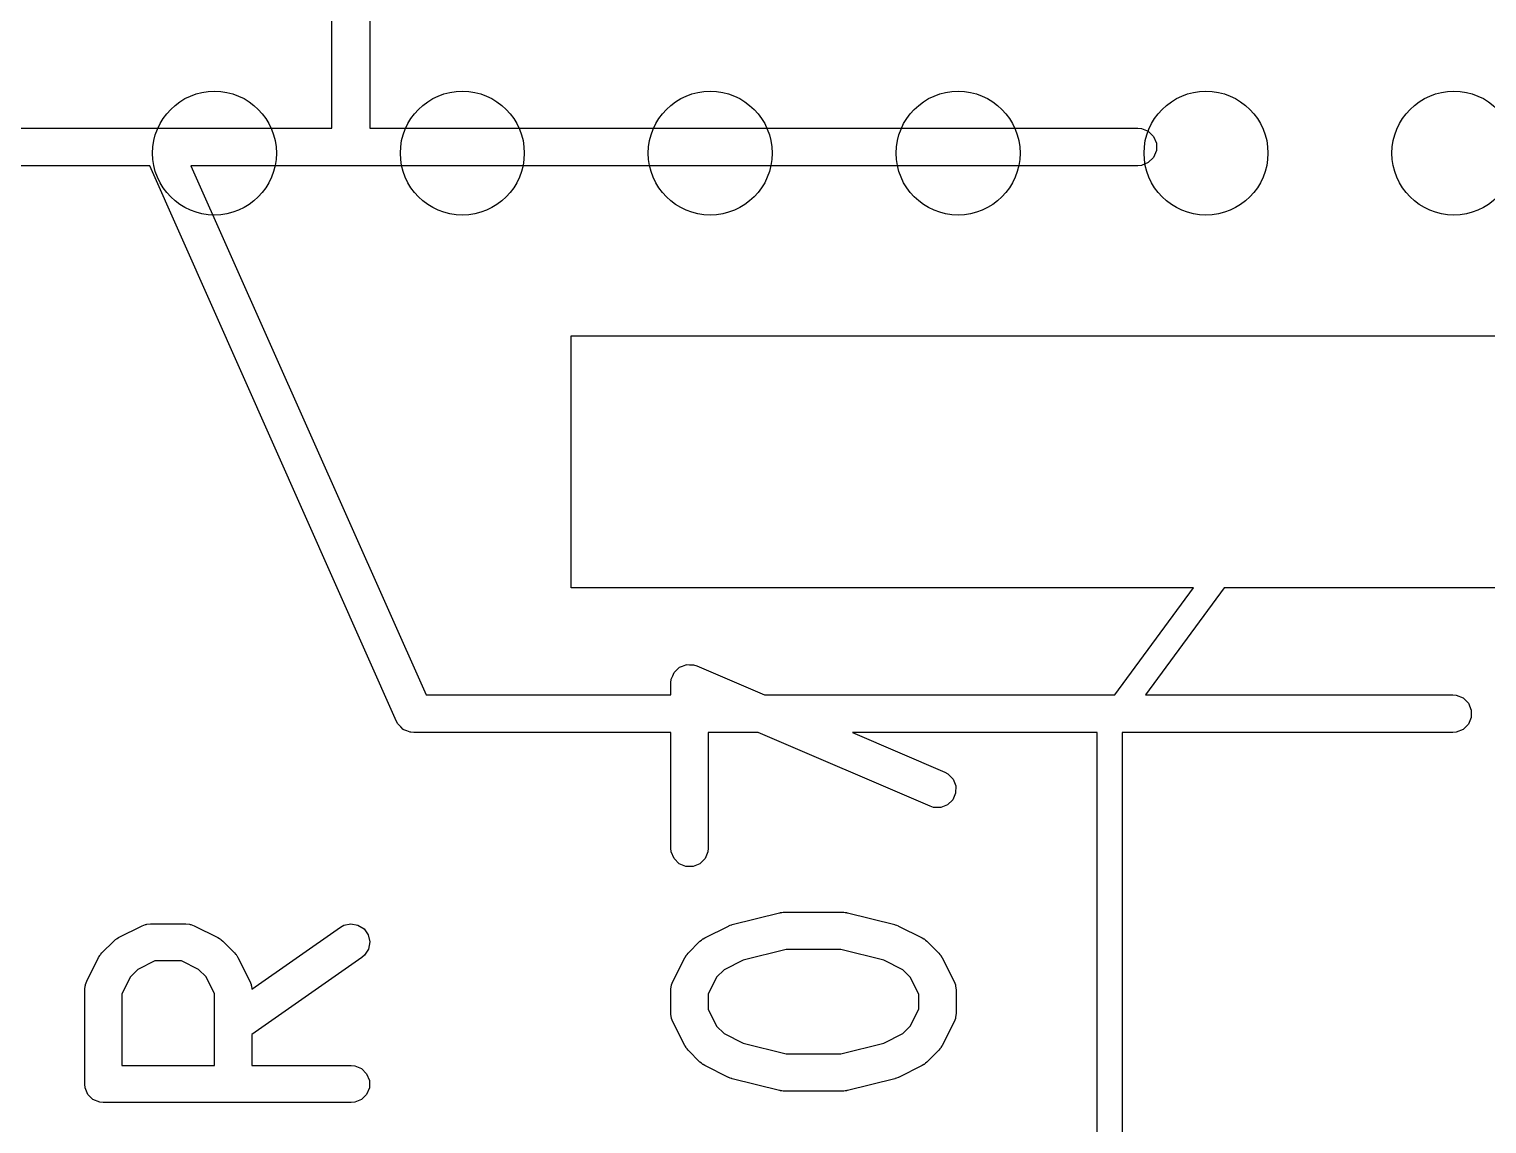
# Model space of a CAD drawing. Extents: x 0.58 to 7.69, y -5.21 to -0.56.
# Drawn here: x 3.2422 to 3.4737, y -1.5744 to -1.4006 of the extents above; entities that cross this region are included whole.
import ezdxf

# ---------------------------------------------------------------- set-up
doc = ezdxf.new("R2010")
doc.units = 0
doc.header["$MEASUREMENT"] = 0
doc.layers.add('BLACK', color=7, linetype='CONTINUOUS')

msp = doc.modelspace()

# ---------------------------------------------------------------- linework, layer by layer
at = {"layer": 'BLACK', "linetype": 'CONTINUOUS'}
for p, q in [((3.29031, -1.41629), (3.29031, -1.38929)), ((3.29631, -1.38929), (3.29631, -1.41629)), ((3.19831, -1.41629), (3.26331, -1.41629)), ((3.26331, -1.41629), (3.29031, -1.41629)), ((3.29631, -1.41629), (3.41831, -1.41629)), ((3.41831, -1.41629), (3.41889, -1.41635)), ((3.41889, -1.41635), (3.41997, -1.4168)), ((3.41997, -1.4168), (3.4208, -1.41762)), ((3.4208, -1.41762), (3.42125, -1.41871)), ((3.42125, -1.41871), (3.42125, -1.41988)), ((3.4208, -1.42096), (3.41997, -1.42179)), ((3.42125, -1.41988), (3.4208, -1.42096)), ((3.26136, -1.42229), (3.19831, -1.42229)), ((3.30057, -1.51051), (3.26136, -1.42229)), ((3.29331, -1.42229), (3.26792, -1.42229)), ((3.26792, -1.42229), (3.30526, -1.50629)), ((3.41831, -1.42229), (3.29331, -1.42229)), ((3.41889, -1.42223), (3.41831, -1.42229)), ((3.41997, -1.42179), (3.41889, -1.42223)), ((3.32831, -1.48929), (3.32831, -1.44929)), ((3.32831, -1.44929), (3.51831, -1.44929)), ((3.42713, -1.48929), (3.32831, -1.48929)), ((3.41463, -1.50629), (3.42713, -1.48929)), ((3.43202, -1.48929), (3.41952, -1.50629)), ((3.51831, -1.48929), (3.43202, -1.48929)), ((3.34467, -1.50273), (3.34507, -1.50234)), ((3.34507, -1.50234), (3.34546, -1.50195)), ((3.34546, -1.50195), (3.34548, -1.50194)), ((3.34548, -1.50194), (3.34549, -1.50193)), ((3.34549, -1.50193), (3.34601, -1.50172)), ((3.34601, -1.50172), (3.34653, -1.50151)), ((3.34653, -1.50151), (3.34655, -1.50151)), ((3.34655, -1.50151), (3.34656, -1.5015)), ((3.34656, -1.5015), (3.34712, -1.50151)), ((3.34712, -1.50151), (3.34768, -1.50151)), ((3.34768, -1.50151), (3.3477, -1.50152)), ((3.3477, -1.50152), (3.34771, -1.50152)), ((3.34771, -1.50152), (3.34827, -1.50169)), ((3.34827, -1.50169), (3.359, -1.50629)), ((3.34415, -1.5044), (3.34421, -1.50383)), ((3.34415, -1.50629), (3.34415, -1.5044)), ((3.34421, -1.50379), (3.34443, -1.50328)), ((3.34421, -1.50381), (3.34421, -1.50379)), ((3.34421, -1.50383), (3.34421, -1.50381)), ((3.34443, -1.50328), (3.34465, -1.50276)), ((3.34465, -1.50276), (3.34466, -1.50275)), ((3.34466, -1.50275), (3.34467, -1.50273)), ((3.30526, -1.50629), (3.34415, -1.50629)), ((3.359, -1.50629), (3.41463, -1.50629)), ((3.41952, -1.50629), (3.46831, -1.50629)), ((3.46831, -1.50629), (3.46889, -1.50635)), ((3.46889, -1.50635), (3.46997, -1.5068)), ((3.46997, -1.5068), (3.4708, -1.50762)), ((3.4708, -1.50762), (3.47125, -1.50871)), ((3.47125, -1.50871), (3.47125, -1.50988)), ((3.30079, -1.51091), (3.30057, -1.51051)), ((3.30081, -1.51096), (3.30079, -1.51091)), ((3.30083, -1.51098), (3.30081, -1.51096)), ((3.30086, -1.51102), (3.30083, -1.51098)), ((3.30125, -1.5114), (3.30086, -1.51102)), ((3.30164, -1.51179), (3.30125, -1.5114)), ((3.30168, -1.5118), (3.30164, -1.51179)), ((3.3017, -1.51183), (3.30168, -1.5118)), ((3.30222, -1.51202), (3.3017, -1.51183)), ((3.46997, -1.51179), (3.46889, -1.51223)), ((3.4708, -1.51096), (3.46997, -1.51179)), ((3.47125, -1.50988), (3.4708, -1.51096)), ((3.30272, -1.51223), (3.30222, -1.51202)), ((3.30277, -1.51224), (3.30272, -1.51223)), ((3.3028, -1.51225), (3.30277, -1.51224)), ((3.30285, -1.51225), (3.3028, -1.51225)), ((3.30331, -1.51229), (3.30285, -1.51225)), ((3.34415, -1.51229), (3.30331, -1.51229)), ((3.34415, -1.53065), (3.34415, -1.51229)), ((3.35801, -1.51229), (3.35006, -1.51229)), ((3.35006, -1.51229), (3.35006, -1.53065)), ((3.38531, -1.52399), (3.35801, -1.51229)), ((3.41187, -1.51229), (3.373, -1.51229)), ((3.373, -1.51229), (3.38764, -1.51856)), ((3.41187, -1.62171), (3.41187, -1.51229)), ((3.46831, -1.51229), (3.41581, -1.51229)), ((3.41581, -1.51229), (3.41581, -1.61974)), ((3.46889, -1.51223), (3.46831, -1.51229)), ((3.38764, -1.51856), (3.38814, -1.51884)), ((3.38814, -1.51884), (3.38895, -1.51967)), ((3.38895, -1.51967), (3.38938, -1.52074)), ((3.38938, -1.52074), (3.38936, -1.52189)), ((3.38891, -1.52295), (3.38808, -1.52375)), ((3.38936, -1.52189), (3.38891, -1.52295)), ((3.38586, -1.52417), (3.38531, -1.52399)), ((3.38701, -1.52418), (3.38586, -1.52417)), ((3.38808, -1.52375), (3.38701, -1.52418)), ((3.34421, -1.53123), (3.34415, -1.53065)), ((3.34465, -1.53229), (3.34421, -1.53123)), ((3.34546, -1.53311), (3.34465, -1.53229)), ((3.34956, -1.53229), (3.34874, -1.53311)), ((3.35, -1.53123), (3.34956, -1.53229)), ((3.35006, -1.53065), (3.35, -1.53123)), ((3.34653, -1.53355), (3.34546, -1.53311)), ((3.34768, -1.53355), (3.34653, -1.53355)), ((3.34874, -1.53311), (3.34768, -1.53355)), ((3.35389, -1.54278), (3.36139, -1.54091)), ((3.36139, -1.54091), (3.36148, -1.5409)), ((3.36148, -1.5409), (3.36153, -1.54088)), ((3.36153, -1.54088), (3.36174, -1.54086)), ((3.36174, -1.54086), (3.36196, -1.54083)), ((3.36196, -1.54083), (3.362, -1.54083)), ((3.362, -1.54083), (3.3621, -1.54082)), ((3.3621, -1.54082), (3.37148, -1.54082)), ((3.37148, -1.54082), (3.37158, -1.54083)), ((3.37158, -1.54083), (3.37162, -1.54083)), ((3.37162, -1.54083), (3.37183, -1.54086)), ((3.37183, -1.54086), (3.37205, -1.54088)), ((3.37205, -1.54088), (3.37209, -1.5409)), ((3.37209, -1.5409), (3.37219, -1.54091)), ((3.37219, -1.54091), (3.37969, -1.54278)), ((3.25642, -1.54484), (3.26017, -1.54296)), ((3.26017, -1.54296), (3.26071, -1.54275)), ((3.26071, -1.54275), (3.26082, -1.54275)), ((3.26082, -1.54275), (3.26092, -1.54271)), ((3.26092, -1.54271), (3.26149, -1.54265)), ((3.26149, -1.54265), (3.26712, -1.54265)), ((3.26712, -1.54265), (3.26769, -1.54271)), ((3.26769, -1.54271), (3.26779, -1.54275)), ((3.26779, -1.54275), (3.2679, -1.54275)), ((3.2679, -1.54275), (3.26844, -1.54296)), ((3.26844, -1.54296), (3.27219, -1.54484)), ((3.27756, -1.55306), (3.29167, -1.54318)), ((3.29167, -1.54318), (3.29217, -1.5429)), ((3.29217, -1.5429), (3.2933, -1.54265)), ((3.2933, -1.54265), (3.29443, -1.54285)), ((3.29443, -1.54285), (3.29541, -1.54347)), ((3.29541, -1.54347), (3.29607, -1.54441)), ((3.34953, -1.54488), (3.35328, -1.54301)), ((3.35328, -1.54301), (3.35332, -1.54299)), ((3.35332, -1.54299), (3.35334, -1.54298)), ((3.35334, -1.54298), (3.35358, -1.54289)), ((3.35358, -1.54289), (3.35382, -1.5428)), ((3.35382, -1.5428), (3.35384, -1.5428)), ((3.35384, -1.5428), (3.35389, -1.54278)), ((3.37969, -1.54278), (3.37973, -1.5428)), ((3.37973, -1.5428), (3.37975, -1.5428)), ((3.37975, -1.5428), (3.37999, -1.54289)), ((3.37999, -1.54289), (3.38024, -1.54298)), ((3.38024, -1.54298), (3.38025, -1.54299)), ((3.38025, -1.54299), (3.38029, -1.54301)), ((3.38029, -1.54301), (3.38404, -1.54488)), ((3.25378, -1.54726), (3.25565, -1.54539)), ((3.25565, -1.54539), (3.25588, -1.5452)), ((3.25588, -1.5452), (3.25593, -1.54514)), ((3.25593, -1.54514), (3.25602, -1.54509)), ((3.25602, -1.54509), (3.2561, -1.54502)), ((3.2561, -1.54502), (3.25617, -1.54499)), ((3.25617, -1.54499), (3.25642, -1.54484)), ((3.27219, -1.54484), (3.27243, -1.54499)), ((3.27243, -1.54499), (3.27251, -1.54502)), ((3.27251, -1.54502), (3.27259, -1.54509)), ((3.27259, -1.54509), (3.27268, -1.54514)), ((3.27268, -1.54514), (3.27273, -1.5452)), ((3.27273, -1.5452), (3.27295, -1.54539)), ((3.27295, -1.54539), (3.27483, -1.54726)), ((3.29607, -1.54441), (3.29632, -1.54554)), ((3.29632, -1.54554), (3.29611, -1.54667)), ((3.34689, -1.54731), (3.34876, -1.54544)), ((3.34876, -1.54544), (3.34899, -1.54525)), ((3.34899, -1.54525), (3.34904, -1.54519)), ((3.34904, -1.54519), (3.34913, -1.54514)), ((3.34913, -1.54514), (3.34921, -1.54507)), ((3.34921, -1.54507), (3.34928, -1.54504)), ((3.34928, -1.54504), (3.34953, -1.54488)), ((3.38404, -1.54488), (3.38429, -1.54504)), ((3.38429, -1.54504), (3.38436, -1.54507)), ((3.38436, -1.54507), (3.38445, -1.54514)), ((3.38445, -1.54514), (3.38453, -1.54519)), ((3.38453, -1.54519), (3.38459, -1.54525)), ((3.38459, -1.54525), (3.38481, -1.54544)), ((3.38481, -1.54544), (3.38669, -1.54731)), ((3.25135, -1.55178), (3.25323, -1.54803)), ((3.25323, -1.54803), (3.25338, -1.54778)), ((3.25338, -1.54778), (3.25341, -1.54771)), ((3.25341, -1.54771), (3.25348, -1.54763)), ((3.25348, -1.54763), (3.25353, -1.54754)), ((3.25353, -1.54754), (3.25359, -1.54749)), ((3.25359, -1.54749), (3.25378, -1.54726)), ((3.26219, -1.54856), (3.25949, -1.5499)), ((3.26642, -1.54856), (3.26219, -1.54856)), ((3.26912, -1.5499), (3.26642, -1.54856)), ((3.27483, -1.54726), (3.27501, -1.54749)), ((3.27501, -1.54749), (3.27507, -1.54754)), ((3.27507, -1.54754), (3.27513, -1.54763)), ((3.27513, -1.54763), (3.2752, -1.54771)), ((3.2752, -1.54771), (3.27523, -1.54778)), ((3.27523, -1.54778), (3.27538, -1.54803)), ((3.27538, -1.54803), (3.27726, -1.55178)), ((3.29506, -1.54802), (3.27757, -1.56026)), ((3.2955, -1.54764), (3.29506, -1.54802)), ((3.29611, -1.54667), (3.2955, -1.54764)), ((3.34446, -1.55183), (3.34634, -1.54808)), ((3.34634, -1.54808), (3.34649, -1.54783)), ((3.34649, -1.54783), (3.34652, -1.54776)), ((3.34652, -1.54776), (3.34659, -1.54768)), ((3.34659, -1.54768), (3.34665, -1.54759)), ((3.34665, -1.54759), (3.3467, -1.54754)), ((3.3467, -1.54754), (3.34689, -1.54731)), ((3.35563, -1.54844), (3.3526, -1.54995)), ((3.36246, -1.54673), (3.35563, -1.54844)), ((3.37111, -1.54673), (3.36246, -1.54673)), ((3.37794, -1.54844), (3.37111, -1.54673)), ((3.38097, -1.54995), (3.37794, -1.54844)), ((3.38669, -1.54731), (3.38687, -1.54754)), ((3.38687, -1.54754), (3.38693, -1.54759)), ((3.38693, -1.54759), (3.38699, -1.54768)), ((3.38699, -1.54768), (3.38705, -1.54776)), ((3.38705, -1.54776), (3.38708, -1.54783)), ((3.38708, -1.54783), (3.38724, -1.54808)), ((3.38724, -1.54808), (3.38911, -1.55183)), ((3.25829, -1.5511), (3.25695, -1.5538)), ((3.25949, -1.5499), (3.25829, -1.5511)), ((3.27031, -1.5511), (3.26912, -1.5499)), ((3.27166, -1.5538), (3.27031, -1.5511)), ((3.3514, -1.55115), (3.35006, -1.55385)), ((3.3526, -1.54995), (3.3514, -1.55115)), ((3.38217, -1.55115), (3.38097, -1.54995)), ((3.38352, -1.55385), (3.38217, -1.55115)), ((3.25104, -1.5531), (3.2511, -1.55253)), ((3.25104, -1.5681), (3.25104, -1.5531)), ((3.2511, -1.55253), (3.25114, -1.55243)), ((3.25114, -1.55232), (3.25135, -1.55178)), ((3.25114, -1.55243), (3.25114, -1.55232)), ((3.27726, -1.55178), (3.27746, -1.55232)), ((3.27746, -1.55232), (3.27747, -1.55243)), ((3.27747, -1.55243), (3.27751, -1.55253)), ((3.27751, -1.55253), (3.27756, -1.55306)), ((3.34415, -1.55315), (3.34421, -1.55257)), ((3.34415, -1.5569), (3.34415, -1.55315)), ((3.34421, -1.55257), (3.34425, -1.55247)), ((3.34425, -1.55247), (3.34426, -1.55237)), ((3.34426, -1.55237), (3.34446, -1.55183)), ((3.38911, -1.55183), (3.38932, -1.55237)), ((3.38932, -1.55237), (3.38933, -1.55247)), ((3.38933, -1.55247), (3.38937, -1.55257)), ((3.38937, -1.55257), (3.38943, -1.55315)), ((3.38943, -1.55315), (3.38943, -1.5569)), ((3.25695, -1.5538), (3.25695, -1.56515)), ((3.27166, -1.56515), (3.27166, -1.5538)), ((3.35006, -1.55385), (3.35006, -1.5562)), ((3.38352, -1.5562), (3.38352, -1.55385)), ((3.34421, -1.55747), (3.34415, -1.5569)), ((3.34425, -1.55757), (3.34421, -1.55747)), ((3.34426, -1.55768), (3.34425, -1.55757)), ((3.34446, -1.55822), (3.34426, -1.55768)), ((3.35006, -1.5562), (3.3514, -1.5589)), ((3.38217, -1.5589), (3.38352, -1.5562)), ((3.38932, -1.55768), (3.38911, -1.55822)), ((3.38933, -1.55757), (3.38932, -1.55768)), ((3.38937, -1.55747), (3.38933, -1.55757)), ((3.38943, -1.5569), (3.38937, -1.55747)), ((3.27757, -1.56026), (3.27757, -1.56515)), ((3.34634, -1.56197), (3.34446, -1.55822)), ((3.3514, -1.5589), (3.3526, -1.5601)), ((3.3526, -1.5601), (3.35563, -1.56161)), ((3.37794, -1.56161), (3.38097, -1.5601)), ((3.38097, -1.5601), (3.38217, -1.5589)), ((3.38911, -1.55822), (3.38724, -1.56197)), ((3.34649, -1.56222), (3.34634, -1.56197)), ((3.34652, -1.56229), (3.34649, -1.56222)), ((3.34659, -1.56237), (3.34652, -1.56229)), ((3.34665, -1.56246), (3.34659, -1.56237)), ((3.3467, -1.56251), (3.34665, -1.56246)), ((3.34689, -1.56274), (3.3467, -1.56251)), ((3.34876, -1.56461), (3.34689, -1.56274)), ((3.35563, -1.56161), (3.36246, -1.56332)), ((3.37111, -1.56332), (3.37794, -1.56161)), ((3.38669, -1.56274), (3.38481, -1.56461)), ((3.38687, -1.56251), (3.38669, -1.56274)), ((3.38693, -1.56246), (3.38687, -1.56251)), ((3.38699, -1.56237), (3.38693, -1.56246)), ((3.38705, -1.56229), (3.38699, -1.56237)), ((3.38708, -1.56222), (3.38705, -1.56229)), ((3.38724, -1.56197), (3.38708, -1.56222)), ((3.34899, -1.5648), (3.34876, -1.56461)), ((3.34904, -1.56485), (3.34899, -1.5648)), ((3.34913, -1.56491), (3.34904, -1.56485)), ((3.34921, -1.56498), (3.34913, -1.56491)), ((3.34928, -1.56501), (3.34921, -1.56498)), ((3.34953, -1.56516), (3.34928, -1.56501)), ((3.36246, -1.56332), (3.37111, -1.56332)), ((3.38429, -1.56501), (3.38404, -1.56516)), ((3.38436, -1.56498), (3.38429, -1.56501)), ((3.38445, -1.56491), (3.38436, -1.56498)), ((3.38453, -1.56485), (3.38445, -1.56491)), ((3.38459, -1.5648), (3.38453, -1.56485)), ((3.38481, -1.56461), (3.38459, -1.5648)), ((3.25695, -1.56515), (3.27166, -1.56515)), ((3.27757, -1.56515), (3.29336, -1.56515)), ((3.29336, -1.56515), (3.29394, -1.5652)), ((3.29394, -1.5652), (3.295, -1.56564)), ((3.295, -1.56564), (3.29582, -1.56646)), ((3.29582, -1.56646), (3.29626, -1.56752)), ((3.35328, -1.56704), (3.34953, -1.56516)), ((3.35332, -1.56705), (3.35328, -1.56704)), ((3.35334, -1.56707), (3.35332, -1.56705)), ((3.35358, -1.56715), (3.35334, -1.56707)), ((3.35382, -1.56724), (3.35358, -1.56715)), ((3.35384, -1.56725), (3.35382, -1.56724)), ((3.35389, -1.56726), (3.35384, -1.56725)), ((3.36139, -1.56914), (3.35389, -1.56726)), ((3.37969, -1.56726), (3.37219, -1.56914)), ((3.37973, -1.56725), (3.37969, -1.56726)), ((3.37975, -1.56724), (3.37973, -1.56725)), ((3.37999, -1.56715), (3.37975, -1.56724)), ((3.38024, -1.56707), (3.37999, -1.56715)), ((3.38025, -1.56705), (3.38024, -1.56707)), ((3.38029, -1.56704), (3.38025, -1.56705)), ((3.38404, -1.56516), (3.38029, -1.56704)), ((3.2511, -1.56868), (3.25104, -1.5681)), ((3.25154, -1.56974), (3.2511, -1.56868)), ((3.29626, -1.56868), (3.29582, -1.56974)), ((3.29626, -1.56752), (3.29626, -1.56868)), ((3.36148, -1.56915), (3.36139, -1.56914)), ((3.36153, -1.56917), (3.36148, -1.56915)), ((3.36174, -1.56919), (3.36153, -1.56917)), ((3.36196, -1.56922), (3.36174, -1.56919)), ((3.362, -1.56921), (3.36196, -1.56922)), ((3.3621, -1.56922), (3.362, -1.56921)), ((3.37148, -1.56922), (3.3621, -1.56922)), ((3.37158, -1.56921), (3.37148, -1.56922)), ((3.37162, -1.56922), (3.37158, -1.56921)), ((3.37183, -1.56919), (3.37162, -1.56922)), ((3.37205, -1.56917), (3.37183, -1.56919)), ((3.37209, -1.56915), (3.37205, -1.56917)), ((3.37219, -1.56914), (3.37209, -1.56915)), ((3.25235, -1.57055), (3.25154, -1.56974)), ((3.25342, -1.571), (3.25235, -1.57055)), ((3.25399, -1.57105), (3.25342, -1.571)), ((3.29336, -1.57105), (3.25399, -1.57105)), ((3.29394, -1.571), (3.29336, -1.57105)), ((3.295, -1.57055), (3.29394, -1.571)), ((3.29582, -1.56974), (3.295, -1.57055))]:
    msp.add_line(p, q, dxfattribs=at)
at = {"layer": 'BLACK'}
for centre in [(3.27165, -1.42028), (3.31102, -1.42028), (3.35039, -1.42028), (3.38976, -1.42028), (3.42913, -1.42028), (3.4685, -1.42028)]:
    msp.add_circle(centre, 0.00984, dxfattribs=at)

doc.saveas('drawing.dxf')
